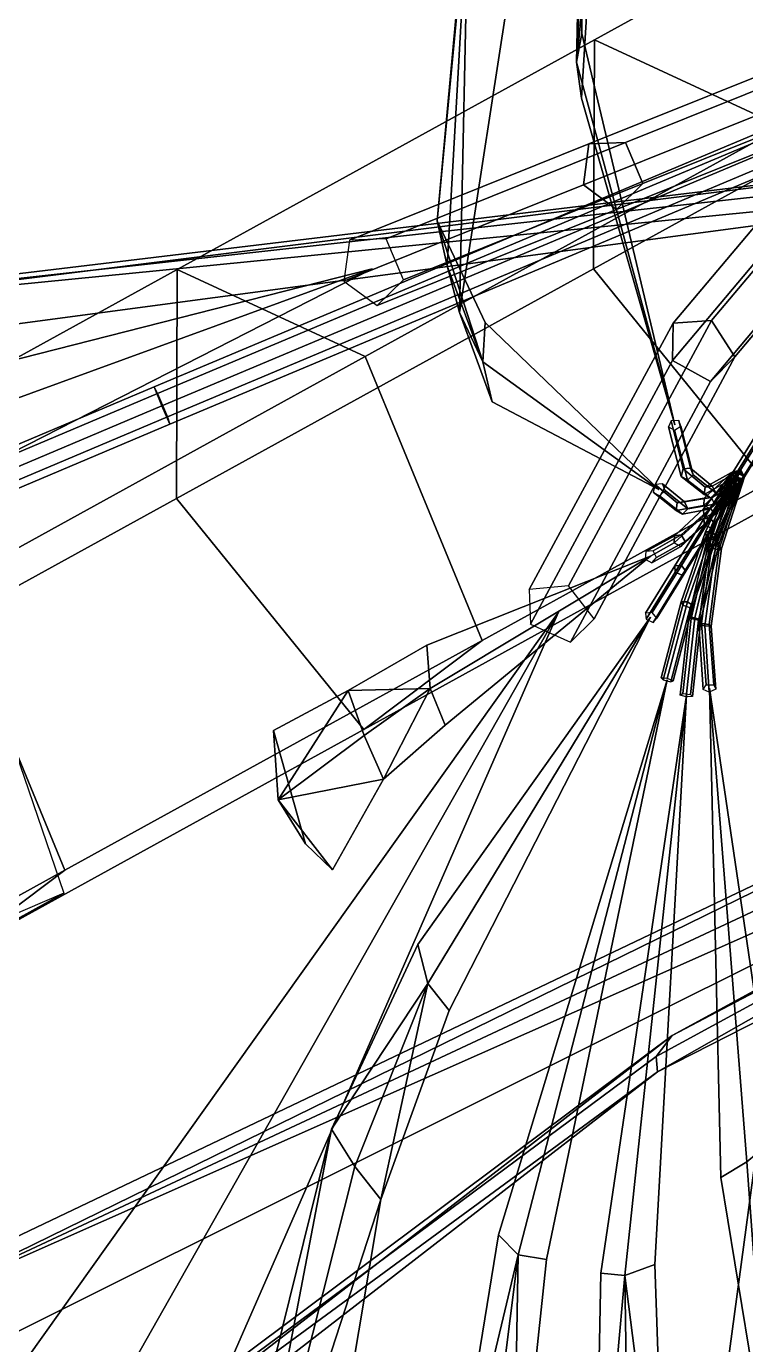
# Model space of a CAD drawing. Header units: metres. Extents: x -441 to 497, y -564 to 357.
# Drawn here: x -90.44 to -68.4, y -65.78 to -25.37 of the extents above; entities that cross this region are included whole.
import ezdxf

# ---------------------------------------------------------------- set-up
doc = ezdxf.new("R2010")
doc.units = ezdxf.units.M

msp = doc.modelspace()

# ---------------------------------------------------------------- linework, layer by layer
at = {"layer": 'Newplan_1InfInt', "color": 3}
for points in [[(-89.2567, -51.2347, 243.2713), (-92.2384, -52.8779, 245.0351), (-95.8227, -44.1807, 247.0783), (-92.841, -42.5375, 245.3145)], [(-89.2905, -51.9425, 242.5548), (-92.2722, -53.5856, 244.3186), (-95.2326, -44.9465, 247.3624), (-92.2509, -43.3033, 245.5986)], [(-92.8831, -53.9638, 234.5982), (-95.8649, -55.607, 236.362), (-92.2384, -52.8779, 245.0351), (-89.2567, -51.2347, 243.2713)], [(-93.3739, -53.698, 234.0163), (-96.3556, -55.3411, 235.7801), (-92.2722, -53.5856, 244.3186), (-89.2905, -51.9425, 242.5548)]]:
    msp.add_3dface(points, dxfattribs=at)
at = {"layer": 'Newplan_1Pdncle', "color": 3}
for points in [[(-60.2592, -18.7397, 215.3976), (-73.03806, -25.7819, 222.9567), (-73.06398, -32.8033, 216.3717), (-60.2852, -25.7611, 208.8126)], [(-54.5047, -21.411, 222.6373), (-67.2834, -28.4532, 230.1963), (-73.03806, -25.7819, 222.9567), (-60.2592, -18.7397, 215.3976)], [(-73.03806, -25.7819, 222.9567), (-85.8168, -32.8241, 230.5158), (-85.8427, -39.8454, 223.9307), (-73.06398, -32.8033, 216.3717)], [(-67.2834, -28.4532, 230.1963), (-80.06225, -35.4953, 237.7554), (-85.8168, -32.8241, 230.5158), (-73.03806, -25.7819, 222.9567)], [(-60.2852, -25.7611, 208.8126), (-73.06398, -32.8033, 216.3717), (-67.3256, -39.8794, 219.4801), (-54.5469, -32.8373, 211.921)], [(-63.6992, -37.1503, 228.1532), (-76.4779, -44.1925, 235.7122), (-80.06225, -35.4953, 237.7554), (-67.2834, -28.4532, 230.1963)], [(-85.8168, -32.8241, 230.5158), (-98.5955, -39.8663, 238.0749), (-98.6215, -46.8876, 231.4898), (-85.8427, -39.8454, 223.9307)], [(-80.06225, -35.4953, 237.7554), (-92.841, -42.5375, 245.3145), (-98.5955, -39.8663, 238.0749), (-85.8168, -32.8241, 230.5158)], [(-73.06398, -32.8033, 216.3717), (-85.8427, -39.8454, 223.9307), (-80.1044, -46.9216, 227.0391), (-67.3256, -39.8794, 219.4801)], [(-76.4779, -44.1925, 235.7122), (-89.2567, -51.2347, 243.2713), (-92.841, -42.5375, 245.3145), (-80.06225, -35.4953, 237.7554)], [(-67.3256, -39.8794, 219.4801), (-80.1044, -46.9216, 227.0391), (-76.4779, -44.1925, 235.7122), (-63.6992, -37.1503, 228.1532)], [(-85.8427, -39.8454, 223.9307), (-98.6215, -46.8876, 231.4898), (-92.8831, -53.9638, 234.5982), (-80.1044, -46.9216, 227.0391)], [(-80.1044, -46.9216, 227.0391), (-92.8831, -53.9638, 234.5982), (-89.2567, -51.2347, 243.2713), (-76.4779, -44.1925, 235.7122)]]:
    msp.add_3dface(points, dxfattribs=at)
at = {"layer": 'Newplan_Leaf', "color": 3}
for points in [[(-73.4223, -25.5917, 251.2524), (-73.4205, -18.6296, 259.2198), (-73.5823, -26.4722, 252.2365)], [(-73.4223, -25.5917, 251.2524), (-73.5823, -26.4722, 252.2365), (-73.4205, -18.6296, 259.2198)], [(-73.4205, -18.6296, 259.2198), (-73.2452, -19.7595, 260.1553), (-73.5823, -26.4722, 252.2365)], [(-73.4205, -18.6296, 259.2198), (-73.5823, -26.4722, 252.2365), (-73.2452, -19.7595, 260.1553)], [(-77.8536, -31.3318, 264.7776), (-76.7268, -19.09808, 295.7771), (-76.8961, -21.2126, 296.2448)], [(-77.8536, -31.3318, 264.7776), (-76.8961, -21.2126, 296.2448), (-76.7268, -19.09808, 295.7771)], [(-73.5823, -26.4722, 252.2365), (-73.2452, -19.7595, 260.1553), (-73.0326, -21.03896, 260.9031)], [(-73.5823, -26.4722, 252.2365), (-73.0326, -21.03896, 260.9031), (-73.2452, -19.7595, 260.1553)], [(-77.8536, -31.3318, 264.7776), (-76.8961, -21.2126, 296.2448), (-77.5486, -32.7111, 265.2099)], [(-77.8536, -31.3318, 264.7776), (-77.5486, -32.7111, 265.2099), (-76.8961, -21.2126, 296.2448)], [(-77.5486, -32.7111, 265.2099), (-76.8961, -21.2126, 296.2448), (-77.1743, -34.1459, 265.4163)], [(-77.5486, -32.7111, 265.2099), (-77.1743, -34.1459, 265.4163), (-76.8961, -21.2126, 296.2448)], [(-77.1743, -34.1459, 265.4163), (-76.8961, -21.2126, 296.2448), (-75.509, -23.3452, 297.1939)], [(-77.1743, -34.1459, 265.4163), (-75.509, -23.3452, 297.1939), (-76.8961, -21.2126, 296.2448)], [(-73.5823, -26.4722, 252.2365), (-73.0326, -21.03896, 260.9031), (-73.4373, -27.576, 252.8308)], [(-73.5823, -26.4722, 252.2365), (-73.4373, -27.576, 252.8308), (-73.0326, -21.03896, 260.9031)], [(-70.5743, -37.587, 237.8066), (-73.4223, -25.5917, 251.2524), (-73.5823, -26.4722, 252.2365)], [(-70.5743, -37.587, 237.8066), (-73.5823, -26.4722, 252.2365), (-73.4223, -25.5917, 251.2524)], [(-73.5823, -26.4722, 252.2365), (-73.4373, -27.576, 252.8308), (-70.5743, -37.587, 237.8066)], [(-73.5823, -26.4722, 252.2365), (-70.5743, -37.587, 237.8066), (-73.4373, -27.576, 252.8308)], [(-55.4196, -28.7146, 351.7533), (-106.1985, -34.8175, 356.0147), (-106.6055, -35.118, 351.8773)], [(-55.4196, -28.7146, 351.7533), (-106.6055, -35.118, 351.8773), (-106.1985, -34.8175, 356.0147)], [(-55.7329, -29.228, 353.9714), (-106.1985, -34.8175, 356.0147), (-55.4196, -28.7146, 351.7533)], [(-55.7329, -29.228, 353.9714), (-55.4196, -28.7146, 351.7533), (-106.1985, -34.8175, 356.0147)], [(-55.6833, -29.8213, 356.1597), (-106.1985, -34.8175, 356.0147), (-55.7329, -29.228, 353.9714)], [(-55.6833, -29.8213, 356.1597), (-55.7329, -29.228, 353.9714), (-106.1985, -34.8175, 356.0147)], [(-55.6833, -29.8213, 356.1597), (-106.3521, -36.5742, 358.8449), (-106.1985, -34.8175, 356.0147)], [(-55.6833, -29.8213, 356.1597), (-106.1985, -34.8175, 356.0147), (-106.3521, -36.5742, 358.8449)], [(-76.3864, -34.4434, 254.7717), (-77.8536, -31.3318, 264.7776), (-76.4535, -35.6578, 255.3105)], [(-76.3864, -34.4434, 254.7717), (-76.4535, -35.6578, 255.3105), (-77.8536, -31.3318, 264.7776)], [(-77.8536, -31.3318, 264.7776), (-77.5486, -32.7111, 265.2099), (-76.4535, -35.6578, 255.3105)], [(-77.8536, -31.3318, 264.7776), (-76.4535, -35.6578, 255.3105), (-77.5486, -32.7111, 265.2099)], [(-76.4535, -35.6578, 255.3105), (-77.5486, -32.7111, 265.2099), (-77.1743, -34.1459, 265.4163)], [(-76.4535, -35.6578, 255.3105), (-77.1743, -34.1459, 265.4163), (-77.5486, -32.7111, 265.2099)], [(-136.1246, -53.3341, 415.2596), (-140.1031, -48.1612, 412.3408), (-79.8475, -32.8073, 329.5364)], [(-136.1246, -53.3341, 415.2596), (-79.8475, -32.8073, 329.5364), (-140.1031, -48.1612, 412.3408)], [(-79.8475, -32.8073, 329.5364), (-131.192, -59.03094, 415.301), (-136.1246, -53.3341, 415.2596)], [(-79.8475, -32.8073, 329.5364), (-136.1246, -53.3341, 415.2596), (-131.192, -59.03094, 415.301)], [(-76.4535, -35.6578, 255.3105), (-77.1743, -34.1459, 265.4163), (-76.166, -36.88, 255.438)], [(-76.4535, -35.6578, 255.3105), (-76.166, -36.88, 255.438), (-77.1743, -34.1459, 265.4163)], [(-71.05908, -39.5632, 238.0926), (-76.3864, -34.4434, 254.7717), (-76.4535, -35.6578, 255.3105)], [(-71.05908, -39.5632, 238.0926), (-76.4535, -35.6578, 255.3105), (-76.3864, -34.4434, 254.7717)], [(-76.4535, -35.6578, 255.3105), (-76.166, -36.88, 255.438), (-71.05908, -39.5632, 238.0926)], [(-76.4535, -35.6578, 255.3105), (-71.05908, -39.5632, 238.0926), (-76.166, -36.88, 255.438)], [(-71.3194, -41.6159, 237.703), (-78.1714, -44.3414, 254.3886), (-78.07336, -45.668, 254.3996)], [(-71.3194, -41.6159, 237.703), (-78.07336, -45.668, 254.3996), (-78.1714, -44.3414, 254.3886)], [(-78.07336, -45.668, 254.3996), (-77.6046, -46.7921, 254.0691), (-71.3194, -41.6159, 237.703)], [(-78.07336, -45.668, 254.3996), (-71.3194, -41.6159, 237.703), (-77.6046, -46.7921, 254.0691)], [(-108.0778, -103.251, 406.6875), (-113.5648, -98.7066, 406.0974), (-74.1326, -43.3277, 327.9865)], [(-108.0778, -103.251, 406.6875), (-74.1326, -43.3277, 327.9865), (-113.5648, -98.7066, 406.0974)], [(-74.1326, -43.3277, 327.9865), (-102.0777, -107.144, 404.3151), (-108.0778, -103.251, 406.6875)], [(-74.1326, -43.3277, 327.9865), (-108.0778, -103.251, 406.6875), (-102.0777, -107.144, 404.3151)], [(-71.3137, -43.478, 236.6666), (-78.4429, -53.5122, 250.1305), (-78.1392, -54.7077, 249.6325)], [(-71.3137, -43.478, 236.6666), (-78.1392, -54.7077, 249.6325), (-78.4429, -53.5122, 250.1305)], [(-78.1392, -54.7077, 249.6325), (-77.4852, -55.5362, 248.9408), (-71.3137, -43.478, 236.6666)], [(-78.1392, -54.7077, 249.6325), (-71.3137, -43.478, 236.6666), (-77.4852, -55.5362, 248.9408)], [(-52.1122, -44.03513, 367.3183), (-95.2314, -65.1675, 385.4307), (-96.8474, -65.3879, 381.5948)], [(-52.1122, -44.03513, 367.3183), (-96.8474, -65.3879, 381.5948), (-95.2314, -65.1675, 385.4307)], [(-51.5475, -44.7183, 369.4387), (-95.2314, -65.1675, 385.4307), (-52.1122, -44.03513, 367.3183)], [(-51.5475, -44.7183, 369.4387), (-52.1122, -44.03513, 367.3183), (-95.2314, -65.1675, 385.4307)], [(-78.1714, -44.3414, 254.3886), (-80.5828, -45.7249, 264.5976), (-78.07336, -45.668, 254.3996)], [(-78.1714, -44.3414, 254.3886), (-78.07336, -45.668, 254.3996), (-80.5828, -45.7249, 264.5976)], [(-50.6413, -45.3683, 371.4132), (-95.2314, -65.1675, 385.4307), (-51.5475, -44.7183, 369.4387)], [(-50.6413, -45.3683, 371.4132), (-51.5475, -44.7183, 369.4387), (-95.2314, -65.1675, 385.4307)], [(-50.0814, -45.4689, 112.609), (-70.6566, -56.3091, 108.1283), (-49.6131, -44.8198, 109.8032)], [(-50.0814, -45.4689, 112.609), (-49.6131, -44.8198, 109.8032), (-70.6566, -56.3091, 108.1283)], [(-50.6413, -45.3683, 371.4132), (-93.9915, -67.01643, 387.9134), (-95.2314, -65.1675, 385.4307)], [(-50.6413, -45.3683, 371.4132), (-95.2314, -65.1675, 385.4307), (-93.9915, -67.01643, 387.9134)], [(-70.8124, -45.4006, 234.1979), (-75.9711, -62.4175, 238.272), (-75.3696, -63.02731, 237.2542)], [(-70.8124, -45.4006, 234.1979), (-75.3696, -63.02731, 237.2542), (-75.9711, -62.4175, 238.272)], [(-75.3696, -63.02731, 237.2542), (-74.5064, -63.1738, 236.3453), (-70.8124, -45.4006, 234.1979)], [(-75.3696, -63.02731, 237.2542), (-70.8124, -45.4006, 234.1979), (-74.5064, -63.1738, 236.3453)], [(-71.1004, -57.4133, 114.8784), (-71.1458, -56.9468, 111.4951), (-50.0814, -45.4689, 112.609)], [(-71.1004, -57.4133, 114.8784), (-50.0814, -45.4689, 112.609), (-71.1458, -56.9468, 111.4951)], [(-50.0814, -45.4689, 112.609), (-71.1458, -56.9468, 111.4951), (-70.6566, -56.3091, 108.1283)], [(-50.0814, -45.4689, 112.609), (-70.6566, -56.3091, 108.1283), (-71.1458, -56.9468, 111.4951)], [(-49.3099, -46.3103, 115.4649), (-71.1004, -57.4133, 114.8784), (-50.0814, -45.4689, 112.609)], [(-49.3099, -46.3103, 115.4649), (-50.0814, -45.4689, 112.609), (-71.1004, -57.4133, 114.8784)], [(-69.5093, -45.6542, 230.3795), (-69.1589, -60.6541, 220.0033), (-68.368, -60.1806, 219.0443)], [(-69.5093, -45.6542, 230.3795), (-68.368, -60.1806, 219.0443), (-69.1589, -60.6541, 220.0033)], [(-68.368, -60.1806, 219.0443), (-67.4777, -59.4378, 218.5462), (-69.5093, -45.6542, 230.3795)], [(-68.368, -60.1806, 219.0443), (-69.5093, -45.6542, 230.3795), (-67.4777, -59.4378, 218.5462)], [(-80.5828, -45.7249, 264.5976), (-82.8634, -46.9531, 297.8421), (-82.7219, -49.0804, 297.4254)], [(-80.5828, -45.7249, 264.5976), (-82.7219, -49.0804, 297.4254), (-82.8634, -46.9531, 297.8421)], [(-80.5828, -45.7249, 264.5976), (-82.7219, -49.0804, 297.4254), (-80.08686, -47.112, 264.4863)], [(-80.5828, -45.7249, 264.5976), (-80.08686, -47.112, 264.4863), (-82.7219, -49.0804, 297.4254)], [(-80.5828, -45.7249, 264.5976), (-80.08686, -47.112, 264.4863), (-78.07336, -45.668, 254.3996)], [(-80.5828, -45.7249, 264.5976), (-78.07336, -45.668, 254.3996), (-80.08686, -47.112, 264.4863)], [(-78.07336, -45.668, 254.3996), (-80.08686, -47.112, 264.4863), (-79.503, -48.4499, 264.154)], [(-78.07336, -45.668, 254.3996), (-79.503, -48.4499, 264.154), (-80.08686, -47.112, 264.4863)], [(-78.07336, -45.668, 254.3996), (-79.503, -48.4499, 264.154), (-77.6046, -46.7921, 254.0691)], [(-78.07336, -45.668, 254.3996), (-77.6046, -46.7921, 254.0691), (-79.503, -48.4499, 264.154)], [(-70.2179, -45.876, 232.2587), (-72.8396, -63.592, 228.7864), (-72.1023, -63.661, 227.6813)], [(-70.2179, -45.876, 232.2587), (-72.1023, -63.661, 227.6813), (-72.8396, -63.592, 228.7864)], [(-72.1023, -63.661, 227.6813), (-71.1844, -63.3211, 226.8847), (-70.2179, -45.876, 232.2587)], [(-72.1023, -63.661, 227.6813), (-70.2179, -45.876, 232.2587), (-71.1844, -63.3211, 226.8847)], [(-81.8903, -50.4317, 314.8007), (-82.7219, -49.0804, 297.4254), (-82.8634, -46.9531, 297.8421)], [(-81.8903, -50.4317, 314.8007), (-82.8634, -46.9531, 297.8421), (-82.7219, -49.0804, 297.4254)], [(-80.08686, -47.112, 264.4863), (-82.7219, -49.0804, 297.4254), (-79.503, -48.4499, 264.154)], [(-80.08686, -47.112, 264.4863), (-79.503, -48.4499, 264.154), (-82.7219, -49.0804, 297.4254)], [(-79.503, -48.4499, 264.154), (-82.7219, -49.0804, 297.4254), (-81.06521, -51.224, 297.6071)], [(-79.503, -48.4499, 264.154), (-81.06521, -51.224, 297.6071), (-82.7219, -49.0804, 297.4254)], [(-81.8903, -50.4317, 314.8007), (-81.06521, -51.224, 297.6071), (-82.7219, -49.0804, 297.4254)], [(-81.8903, -50.4317, 314.8007), (-82.7219, -49.0804, 297.4254), (-81.06521, -51.224, 297.6071)], [(-72.02557, -139.428, 379.8932), (-78.3995, -136.5709, 381.4151), (-66.9717, -51.6325, 323.2952)], [(-72.02557, -139.428, 379.8932), (-66.9717, -51.6325, 323.2952), (-78.3995, -136.5709, 381.4151)], [(-66.9717, -51.6325, 323.2952), (-65.8375, -140.6524, 375.7707), (-72.02557, -139.428, 379.8932)], [(-66.9717, -51.6325, 323.2952), (-72.02557, -139.428, 379.8932), (-65.8375, -140.6524, 375.7707)], [(-78.4429, -53.5122, 250.1305), (-81.09241, -59.1724, 258.6683), (-78.1392, -54.7077, 249.6325)], [(-78.4429, -53.5122, 250.1305), (-78.1392, -54.7077, 249.6325), (-81.09241, -59.1724, 258.6683)], [(-81.09241, -59.1724, 258.6683), (-80.3807, -60.3241, 258.0772), (-78.1392, -54.7077, 249.6325)], [(-81.09241, -59.1724, 258.6683), (-78.1392, -54.7077, 249.6325), (-80.3807, -60.3241, 258.0772)], [(-78.1392, -54.7077, 249.6325), (-80.3807, -60.3241, 258.0772), (-79.5796, -61.3315, 257.3125)], [(-78.1392, -54.7077, 249.6325), (-79.5796, -61.3315, 257.3125), (-80.3807, -60.3241, 258.0772)], [(-78.1392, -54.7077, 249.6325), (-79.5796, -61.3315, 257.3125), (-77.4852, -55.5362, 248.9408)], [(-78.1392, -54.7077, 249.6325), (-77.4852, -55.5362, 248.9408), (-79.5796, -61.3315, 257.3125)], [(-71.1458, -56.9468, 111.4951), (-132.5709, -102.5649, 109.5697), (-70.6566, -56.3091, 108.1283)], [(-71.1458, -56.9468, 111.4951), (-70.6566, -56.3091, 108.1283), (-132.5709, -102.5649, 109.5697)], [(-70.6566, -56.3091, 108.1283), (-132.5709, -102.5649, 109.5697), (-131.9998, -103.7592, 103.4328)], [(-70.6566, -56.3091, 108.1283), (-131.9998, -103.7592, 103.4328), (-132.5709, -102.5649, 109.5697)], [(-71.1004, -57.4133, 114.8784), (-132.5709, -102.5649, 109.5697), (-71.1458, -56.9468, 111.4951)], [(-71.1004, -57.4133, 114.8784), (-71.1458, -56.9468, 111.4951), (-132.5709, -102.5649, 109.5697)], [(-71.1004, -57.4133, 114.8784), (-132.0553, -104.6127, 114.1265), (-132.5709, -102.5649, 109.5697)], [(-71.1004, -57.4133, 114.8784), (-132.5709, -102.5649, 109.5697), (-132.0553, -104.6127, 114.1265)], [(-40.1355, -58.5365, 379.2093), (-67.8202, -92.3466, 406.1227), (-70.4593, -92.8644, 402.9383)], [(-40.1355, -58.5365, 379.2093), (-70.4593, -92.8644, 402.9383), (-67.8202, -92.3466, 406.1227)], [(-81.09241, -59.1724, 258.6683), (-84.7356, -73.9384, 288.3431), (-84.2435, -75.6829, 287.1459)], [(-81.09241, -59.1724, 258.6683), (-84.2435, -75.6829, 287.1459), (-84.7356, -73.9384, 288.3431)], [(-81.09241, -59.1724, 258.6683), (-84.2435, -75.6829, 287.1459), (-80.3807, -60.3241, 258.0772)], [(-81.09241, -59.1724, 258.6683), (-80.3807, -60.3241, 258.0772), (-84.2435, -75.6829, 287.1459)], [(-69.1589, -60.6541, 220.0033), (-67.6664, -69.8168, 214.9269), (-68.368, -60.1806, 219.0443)], [(-69.1589, -60.6541, 220.0033), (-68.368, -60.1806, 219.0443), (-67.6664, -69.8168, 214.9269)], [(-80.3807, -60.3241, 258.0772), (-84.2435, -75.6829, 287.1459), (-79.5796, -61.3315, 257.3125)], [(-80.3807, -60.3241, 258.0772), (-79.5796, -61.3315, 257.3125), (-84.2435, -75.6829, 287.1459)], [(-79.5796, -61.3315, 257.3125), (-84.2435, -75.6829, 287.1459), (-82.2824, -77.4944, 286.6503)], [(-79.5796, -61.3315, 257.3125), (-82.2824, -77.4944, 286.6503), (-84.2435, -75.6829, 287.1459)], [(-75.9711, -62.4175, 238.272), (-77.5934, -72.3376, 241.5754), (-75.3696, -63.02731, 237.2542)], [(-75.9711, -62.4175, 238.272), (-75.3696, -63.02731, 237.2542), (-77.5934, -72.3376, 241.5754)], [(-77.5934, -72.3376, 241.5754), (-76.6022, -72.7902, 240.5779), (-75.3696, -63.02731, 237.2542)], [(-77.5934, -72.3376, 241.5754), (-75.3696, -63.02731, 237.2542), (-76.6022, -72.7902, 240.5779)], [(-75.3696, -63.02731, 237.2542), (-76.6022, -72.7902, 240.5779), (-75.5504, -73.01199, 239.5358)], [(-75.3696, -63.02731, 237.2542), (-75.5504, -73.01199, 239.5358), (-76.6022, -72.7902, 240.5779)], [(-75.3696, -63.02731, 237.2542), (-75.5504, -73.01199, 239.5358), (-74.5064, -63.1738, 236.3453)], [(-75.3696, -63.02731, 237.2542), (-74.5064, -63.1738, 236.3453), (-75.5504, -73.01199, 239.5358)], [(-72.1023, -63.661, 227.6813), (-70.8276, -73.6581, 225.8466), (-71.1844, -63.3211, 226.8847)], [(-72.1023, -63.661, 227.6813), (-71.1844, -63.3211, 226.8847), (-70.8276, -73.6581, 225.8466)], [(-72.8396, -63.592, 228.7864), (-73.0459, -74.1207, 227.7581), (-72.1023, -63.661, 227.6813)], [(-72.8396, -63.592, 228.7864), (-72.1023, -63.661, 227.6813), (-73.0459, -74.1207, 227.7581)], [(-73.0459, -74.1207, 227.7581), (-71.9496, -74.00689, 226.7744), (-72.1023, -63.661, 227.6813)], [(-73.0459, -74.1207, 227.7581), (-72.1023, -63.661, 227.6813), (-71.9496, -74.00689, 226.7744)], [(-72.1023, -63.661, 227.6813), (-71.9496, -74.00689, 226.7744), (-70.8276, -73.6581, 225.8466)], [(-72.1023, -63.661, 227.6813), (-70.8276, -73.6581, 225.8466), (-71.9496, -74.00689, 226.7744)]]:
    msp.add_3dface(points, dxfattribs=at)
at = {"layer": 'Newplan_Petiole', "color": 3}
for points in [[(-62.1625, -26.4156, 212.1546), (-86.4187, -36.6197, 212.8518), (-86.5231, -36.4211, 212.1169), (-62.3821, -26.2654, 211.4338)], [(-62.3821, -26.2654, 211.4338), (-86.5231, -36.4211, 212.1169), (-86.2903, -37.00445, 211.6742), (-62.2201, -26.8784, 210.9997)], [(-65.8706, -26.02766, 306.7957), (-73.2055, -28.9741, 318.0565), (-73.3746, -30.2321, 317.6171), (-66.03983, -27.2857, 306.3564)], [(-64.7505, -25.9869, 307.536), (-72.0854, -28.9333, 318.7967), (-73.2055, -28.9741, 318.0565), (-65.8706, -26.02766, 306.7957)], [(-64.2205, -27.2457, 307.5518), (-71.5553, -30.1921, 318.8126), (-72.0854, -28.9333, 318.7967), (-64.7505, -25.9869, 307.536)], [(-61.8593, -27.1357, 212.1637), (-86.1155, -37.3398, 212.8609), (-86.4187, -36.6197, 212.8518), (-62.1625, -26.4156, 212.1546)], [(-62.2201, -26.8784, 210.9997), (-86.2903, -37.00445, 211.6742), (-86.03989, -37.5689, 212.1314), (-61.8988, -27.4132, 211.4482)], [(-61.8988, -27.4132, 211.4482), (-86.03989, -37.5689, 212.1314), (-86.1155, -37.3398, 212.8609), (-61.8593, -27.1357, 212.1637)], [(-66.03983, -27.2857, 306.3564), (-73.3746, -30.2321, 317.6171), (-72.3606, -30.9806, 318.0817), (-65.02583, -28.0342, 306.821)], [(-65.02583, -28.0342, 306.821), (-72.3606, -30.9806, 318.0817), (-71.5553, -30.1921, 318.8126), (-64.2205, -27.2457, 307.5518)], [(-63.9384, -27.8437, 307.5196), (-69.4515, -34.3851, 318.4223), (-70.6276, -34.4672, 317.7787), (-65.08856, -27.9012, 306.8281)], [(-63.3072, -29.046, 307.3713), (-68.7329, -35.5048, 318.113), (-69.4515, -34.3851, 318.4223), (-63.9384, -27.8437, 307.5196)], [(-65.08856, -27.9012, 306.8281), (-70.6276, -34.4672, 317.7787), (-70.6464, -35.6143, 317.0801), (-65.1771, -29.1142, 306.2579)], [(-73.2055, -28.9741, 318.0565), (-80.5403, -31.9205, 329.3172), (-80.7095, -33.1785, 328.8778), (-73.3746, -30.2321, 317.6171)], [(-72.0854, -28.9333, 318.7967), (-79.4202, -31.8798, 330.0575), (-80.5403, -31.9205, 329.3172), (-73.2055, -28.9741, 318.0565)], [(-71.5553, -30.1921, 318.8126), (-78.8902, -33.1386, 330.0733), (-79.4202, -31.8798, 330.0575), (-72.0854, -28.9333, 318.7967)], [(-64.08255, -29.8176, 306.5916), (-69.4822, -36.2519, 317.2855), (-68.7329, -35.5048, 318.113), (-63.3072, -29.046, 307.3713)], [(-65.1771, -29.1142, 306.2579), (-70.6464, -35.6143, 317.0801), (-69.4822, -36.2519, 317.2855), (-64.08255, -29.8176, 306.5916)], [(-73.3746, -30.2321, 317.6171), (-80.7095, -33.1785, 328.8778), (-79.6955, -33.927, 329.3425), (-72.3606, -30.9806, 318.0817)], [(-72.3606, -30.9806, 318.0817), (-79.6955, -33.927, 329.3425), (-78.8902, -33.1386, 330.0733), (-71.5553, -30.1921, 318.8126)], [(-65.6046, -34.2012, 225.82), (-68.5828, -39.00753, 231.5987), (-68.7877, -39.02299, 231.4802), (-65.7921, -34.1943, 225.675)], [(-65.7921, -34.1943, 225.675), (-68.7877, -39.02299, 231.4802), (-68.7716, -39.2119, 231.3313), (-65.7761, -34.3833, 225.5262)], [(-65.4737, -34.3906, 225.7633), (-68.4412, -39.1831, 231.5256), (-68.5828, -39.00753, 231.5987), (-65.6046, -34.2012, 225.82)], [(-69.4515, -34.3851, 318.4223), (-73.8356, -42.5231, 328.7473), (-75.03307, -42.6369, 328.1495), (-70.6276, -34.4672, 317.7787)], [(-70.6276, -34.4672, 317.7787), (-75.03307, -42.6369, 328.1495), (-74.9946, -43.6989, 327.328), (-70.6464, -35.6143, 317.0801)], [(-68.7329, -35.5048, 318.113), (-73.04511, -43.536, 328.2837), (-73.8356, -42.5231, 328.7473), (-69.4515, -34.3851, 318.4223)], [(-65.7761, -34.3833, 225.5262), (-68.7716, -39.2119, 231.3313), (-68.5572, -39.3087, 231.3613), (-65.579, -34.5025, 225.5827)], [(-65.579, -34.5025, 225.5827), (-68.5572, -39.3087, 231.3613), (-68.4412, -39.1831, 231.5256), (-65.4737, -34.3906, 225.7633)], [(-69.4822, -36.2519, 317.2855), (-73.773, -44.2514, 327.4104), (-73.04511, -43.536, 328.2837), (-68.7329, -35.5048, 318.113)], [(-70.6464, -35.6143, 317.0801), (-74.9946, -43.6989, 327.328), (-73.773, -44.2514, 327.4104), (-69.4822, -36.2519, 317.2855)], [(-86.4187, -36.6197, 212.8518), (-110.4075, -46.7679, 209.0402), (-110.3963, -46.5205, 208.3128), (-86.5231, -36.4211, 212.1169)], [(-86.1155, -37.3398, 212.8609), (-110.1043, -47.488, 209.0493), (-110.4075, -46.7679, 209.0402), (-86.4187, -36.6197, 212.8518)], [(-86.5231, -36.4211, 212.1169), (-110.3963, -46.5205, 208.3128), (-110.0924, -47.07391, 207.8747), (-86.2903, -37.00445, 211.6742)], [(-86.2903, -37.00445, 211.6742), (-110.0924, -47.07391, 207.8747), (-109.913, -47.6684, 208.3272), (-86.03989, -37.5689, 212.1314)], [(-86.03989, -37.5689, 212.1314), (-109.913, -47.6684, 208.3272), (-110.1043, -47.488, 209.0493), (-86.1155, -37.3398, 212.8609)], [(-70.3214, -38.938, 235.8573), (-70.6839, -37.4653, 237.6877), (-70.7661, -37.6502, 237.8187), (-70.3799, -39.1687, 235.896)], [(-70.09444, -38.9101, 235.92), (-70.4498, -37.451, 237.7231), (-70.6839, -37.4653, 237.6877), (-70.3214, -38.938, 235.8573)], [(-70.01226, -39.119, 235.9965), (-70.3866, -37.6234, 237.8731), (-70.4498, -37.451, 237.7231), (-70.09444, -38.9101, 235.92)], [(-70.3799, -39.1687, 235.896), (-70.7661, -37.6502, 237.8187), (-70.581, -37.7458, 237.9319), (-70.1876, -39.2778, 235.9818)], [(-70.1876, -39.2778, 235.9818), (-70.581, -37.7458, 237.9319), (-70.3866, -37.6234, 237.8731), (-70.01226, -39.119, 235.9965)], [(-69.6461, -39.4927, 233.6466), (-70.3214, -38.938, 235.8573), (-70.3799, -39.1687, 235.896), (-69.6695, -39.7248, 233.5857)], [(-69.6695, -39.7248, 233.5857), (-70.3799, -39.1687, 235.896), (-70.1876, -39.2778, 235.9818), (-69.4669, -39.8344, 233.6418)], [(-69.4295, -39.4644, 233.7389), (-70.09444, -38.9101, 235.92), (-70.3214, -38.938, 235.8573), (-69.6461, -39.4927, 233.6466)], [(-69.4669, -39.8344, 233.6418), (-70.1876, -39.2778, 235.9818), (-70.01226, -39.119, 235.9965), (-69.3194, -39.6744, 233.736)], [(-69.3194, -39.6744, 233.736), (-70.01226, -39.119, 235.9965), (-70.09444, -38.9101, 235.92), (-69.4295, -39.4644, 233.7389)], [(-68.5723, -38.9924, 231.5772), (-69.4813, -40.1412, 233.5143), (-69.69, -40.1623, 233.4038), (-68.7811, -39.01349, 231.4668)], [(-68.7811, -39.01349, 231.4668), (-69.69, -40.1623, 233.4038), (-69.6872, -40.3703, 233.2818), (-68.7782, -39.2214, 231.3448)], [(-68.7744, -39.00625, 231.452), (-69.6778, -39.8353, 233.5484), (-69.6882, -40.05776, 233.456), (-68.7848, -39.2287, 231.3595)], [(-68.5828, -39.00753, 231.5987), (-69.4778, -40.4512, 233.3345), (-69.6826, -40.4667, 233.216), (-68.7877, -39.02299, 231.4802)], [(-68.7877, -39.02299, 231.4802), (-69.6826, -40.4667, 233.216), (-69.6665, -40.6557, 233.0671), (-68.7716, -39.2119, 231.3313)], [(-68.5617, -38.9808, 231.5537), (-69.4651, -39.8099, 233.6501), (-69.6778, -39.8353, 233.5484), (-68.7744, -39.00625, 231.452)], [(-68.7679, -39.00142, 231.4362), (-69.6461, -39.4927, 233.6466), (-69.6695, -39.7248, 233.5857), (-68.7914, -39.2335, 231.3753)], [(-68.5513, -38.9731, 231.5285), (-69.4295, -39.4644, 233.7389), (-69.6461, -39.4927, 233.6466), (-68.7679, -39.00142, 231.4362)], [(-68.598, -39.03622, 231.6259), (-69.4358, -40.8619, 232.9909), (-69.6349, -40.8667, 232.8623), (-68.7972, -39.04099, 231.4973)], [(-68.7972, -39.04099, 231.4973), (-69.6349, -40.8667, 232.8623), (-69.5998, -41.01968, 232.6793), (-68.7621, -39.1939, 231.3142)], [(-68.7621, -39.1939, 231.3142), (-69.5998, -41.01968, 232.6793), (-69.3797, -41.1057, 232.6992), (-68.542, -39.28, 231.3341)], [(-68.6075, -39.05874, 231.6401), (-69.3842, -41.09079, 232.7199), (-69.5798, -41.08716, 232.586), (-68.8031, -39.05511, 231.5062)], [(-68.8031, -39.05511, 231.5062), (-69.5798, -41.08716, 232.586), (-69.5329, -41.2118, 232.385), (-68.7562, -39.1798, 231.3053)], [(-68.7562, -39.1798, 231.3053), (-69.5329, -41.2118, 232.385), (-69.3093, -41.2896, 232.3996), (-68.5326, -39.2575, 231.3198)], [(-68.6161, -39.08341, 231.6509), (-69.315, -41.2778, 232.422), (-69.5074, -41.2649, 232.2841), (-68.8085, -39.07059, 231.513)], [(-68.8085, -39.07059, 231.513), (-69.5074, -41.2649, 232.2841), (-69.4497, -41.3587, 232.0696), (-68.7507, -39.1643, 231.2985)], [(-68.5783, -39.3354, 231.4063), (-69.4817, -40.1645, 233.5027), (-69.3446, -40.0122, 233.622), (-68.4412, -39.1831, 231.5256)], [(-68.4412, -39.1831, 231.5256), (-69.3502, -40.3319, 233.4627), (-69.4813, -40.1412, 233.5143), (-68.5723, -38.9924, 231.5772)], [(-68.4412, -39.1831, 231.5256), (-69.3362, -40.6269, 233.2614), (-69.4778, -40.4512, 233.3345), (-68.5828, -39.00753, 231.5987)], [(-68.5678, -39.3238, 231.3828), (-69.4767, -40.4727, 233.3198), (-69.3502, -40.3319, 233.4627), (-68.4412, -39.1831, 231.5256)], [(-68.5887, -39.3431, 231.4314), (-69.4669, -39.8344, 233.6418), (-69.3194, -39.6744, 233.736), (-68.4412, -39.1831, 231.5256)], [(-68.4412, -39.1831, 231.5256), (-69.3446, -40.0122, 233.622), (-69.4651, -39.8099, 233.6501), (-68.5617, -38.9808, 231.5537)], [(-68.5572, -39.3087, 231.3613), (-69.4521, -40.7525, 233.0971), (-69.3362, -40.6269, 233.2614), (-68.4412, -39.1831, 231.5256)], [(-68.7507, -39.1643, 231.2985), (-69.4497, -41.3587, 232.0696), (-69.2229, -41.4272, 232.0801), (-68.524, -39.2328, 231.309)], [(-68.4412, -39.1831, 231.5256), (-69.279, -41.00886, 232.8907), (-69.4358, -40.8619, 232.9909), (-68.598, -39.03622, 231.6259)], [(-68.4412, -39.1831, 231.5256), (-69.3194, -39.6744, 233.736), (-69.4295, -39.4644, 233.7389), (-68.5513, -38.9731, 231.5285)], [(-68.4412, -39.1831, 231.5256), (-69.218, -41.2151, 232.6054), (-69.3842, -41.09079, 232.7199), (-68.6075, -39.05874, 231.6401)], [(-68.542, -39.28, 231.3341), (-69.3797, -41.1057, 232.6992), (-69.279, -41.00886, 232.8907), (-68.4412, -39.1831, 231.5256)], [(-68.4412, -39.1831, 231.5256), (-69.1401, -41.3775, 232.2967), (-69.315, -41.2778, 232.422), (-68.6161, -39.08341, 231.6509)], [(-68.5326, -39.2575, 231.3198), (-69.3093, -41.2896, 232.3996), (-69.218, -41.2151, 232.6054), (-68.4412, -39.1831, 231.5256)], [(-68.524, -39.2328, 231.309), (-69.2229, -41.4272, 232.0801), (-69.1401, -41.3775, 232.2967), (-68.4412, -39.1831, 231.5256)], [(-70.499, -39.9711, 235.7927), (-71.1805, -39.4187, 238.0198), (-71.239, -39.6493, 238.0586), (-70.535, -40.2078, 235.7646)], [(-70.2787, -39.9414, 235.8753), (-70.9536, -39.3908, 238.0825), (-71.1805, -39.4187, 238.0198), (-70.499, -39.9711, 235.7927)], [(-70.3361, -40.3188, 235.8306), (-71.04683, -39.7585, 238.1443), (-70.8714, -39.5997, 238.159), (-70.1786, -40.1551, 235.8985)], [(-70.1786, -40.1551, 235.8985), (-70.8714, -39.5997, 238.159), (-70.9536, -39.3908, 238.0825), (-70.2787, -39.9414, 235.8753)], [(-68.7848, -39.2287, 231.3595), (-69.6882, -40.05776, 233.456), (-69.4817, -40.1645, 233.5027), (-68.5783, -39.3354, 231.4063)], [(-68.7782, -39.2214, 231.3448), (-69.6872, -40.3703, 233.2818), (-69.4767, -40.4727, 233.3198), (-68.5678, -39.3238, 231.3828)], [(-68.7914, -39.2335, 231.3753), (-69.6695, -39.7248, 233.5857), (-69.4669, -39.8344, 233.6418), (-68.5887, -39.3431, 231.4314)], [(-68.7716, -39.2119, 231.3313), (-69.6665, -40.6557, 233.0671), (-69.4521, -40.7525, 233.0971), (-68.5572, -39.3087, 231.3613)], [(-70.535, -40.2078, 235.7646), (-71.239, -39.6493, 238.0586), (-71.04683, -39.7585, 238.1443), (-70.3361, -40.3188, 235.8306)], [(-69.6778, -39.8353, 233.5484), (-70.499, -39.9711, 235.7927), (-70.535, -40.2078, 235.7646), (-69.6882, -40.05776, 233.456)], [(-69.4651, -39.8099, 233.6501), (-70.2787, -39.9414, 235.8753), (-70.499, -39.9711, 235.7927), (-69.6778, -39.8353, 233.5484)], [(-69.3446, -40.0122, 233.622), (-70.1786, -40.1551, 235.8985), (-70.2787, -39.9414, 235.8753), (-69.4651, -39.8099, 233.6501)], [(-69.69, -40.1623, 233.4038), (-70.5867, -40.9841, 235.4855), (-70.5972, -41.2066, 235.3931), (-69.6872, -40.3703, 233.2818)], [(-69.6872, -40.3703, 233.2818), (-70.5972, -41.2066, 235.3931), (-70.3907, -41.3133, 235.4398), (-69.4767, -40.4727, 233.3198)], [(-69.4813, -40.1412, 233.5143), (-70.3741, -40.9587, 235.5872), (-70.5867, -40.9841, 235.4855), (-69.69, -40.1623, 233.4038)], [(-69.6882, -40.05776, 233.456), (-70.535, -40.2078, 235.7646), (-70.3361, -40.3188, 235.8306), (-69.4817, -40.1645, 233.5027)], [(-69.4767, -40.4727, 233.3198), (-70.3907, -41.3133, 235.4398), (-70.2536, -41.161, 235.5591), (-69.3502, -40.3319, 233.4627)], [(-69.3502, -40.3319, 233.4627), (-70.2536, -41.161, 235.5591), (-70.3741, -40.9587, 235.5872), (-69.4813, -40.1412, 233.5143)], [(-69.4817, -40.1645, 233.5027), (-70.3361, -40.3188, 235.8306), (-70.1786, -40.1551, 235.8985), (-69.3446, -40.0122, 233.622)], [(-69.4778, -40.4512, 233.3345), (-70.3727, -41.895, 235.0703), (-70.5775, -41.9105, 234.9519), (-69.6826, -40.4667, 233.216)], [(-69.6826, -40.4667, 233.216), (-70.5775, -41.9105, 234.9519), (-70.5614, -42.09948, 234.8029), (-69.6665, -40.6557, 233.0671)], [(-69.6665, -40.6557, 233.0671), (-70.5614, -42.09948, 234.8029), (-70.3471, -42.1962, 234.833), (-69.4521, -40.7525, 233.0971)], [(-69.3362, -40.6269, 233.2614), (-70.2311, -42.07066, 234.9973), (-70.3727, -41.895, 235.0703), (-69.4778, -40.4512, 233.3345)], [(-69.4521, -40.7525, 233.0971), (-70.3471, -42.1962, 234.833), (-70.2311, -42.07066, 234.9973), (-69.3362, -40.6269, 233.2614)], [(-70.5867, -40.9841, 235.4855), (-71.4584, -41.4706, 237.6801), (-71.4819, -41.7027, 237.6192), (-70.5972, -41.2066, 235.3931)], [(-70.5972, -41.2066, 235.3931), (-71.4819, -41.7027, 237.6192), (-71.2792, -41.8123, 237.6753), (-70.3907, -41.3133, 235.4398)], [(-70.3741, -40.9587, 235.5872), (-71.2418, -41.4423, 237.7724), (-71.4584, -41.4706, 237.6801), (-70.5867, -40.9841, 235.4855)], [(-70.3907, -41.3133, 235.4398), (-71.2792, -41.8123, 237.6753), (-71.1317, -41.6523, 237.7695), (-70.2536, -41.161, 235.5591)], [(-70.2536, -41.161, 235.5591), (-71.1317, -41.6523, 237.7695), (-71.2418, -41.4423, 237.7724), (-70.3741, -40.9587, 235.5872)], [(-69.4358, -40.8619, 232.9909), (-70.1894, -43.01551, 233.939), (-70.3834, -43.00738, 233.8029), (-69.6349, -40.8667, 232.8623)], [(-69.6349, -40.8667, 232.8623), (-70.3834, -43.00738, 233.8029), (-70.3309, -43.1169, 233.5946), (-69.5998, -41.01968, 232.6793)], [(-69.5998, -41.01968, 232.6793), (-70.3309, -43.1169, 233.5946), (-70.1057, -43.1901, 233.607), (-69.3797, -41.1057, 232.6992)], [(-69.279, -41.00886, 232.8907), (-70.01883, -43.1278, 233.8186), (-70.1894, -43.01551, 233.939), (-69.4358, -40.8619, 232.9909)], [(-69.3842, -41.09079, 232.7199), (-69.9582, -43.5033, 233.0189), (-70.1466, -43.4756, 232.8775), (-69.5798, -41.08716, 232.586)], [(-69.5798, -41.08716, 232.586), (-70.1466, -43.4756, 232.8775), (-70.07505, -43.5194, 232.6515), (-69.5329, -41.2118, 232.385)], [(-69.3797, -41.1057, 232.6992), (-70.1057, -43.1901, 233.607), (-70.01883, -43.1278, 233.8186), (-69.279, -41.00886, 232.8907)], [(-69.5329, -41.2118, 232.385), (-70.07505, -43.5194, 232.6515), (-69.8442, -43.573, 232.6586), (-69.3093, -41.2896, 232.3996)], [(-69.218, -41.2151, 232.6054), (-69.7724, -43.5632, 232.8844), (-69.9582, -43.5033, 233.0189), (-69.3842, -41.09079, 232.7199)], [(-69.3093, -41.2896, 232.3996), (-69.8442, -43.573, 232.6586), (-69.7724, -43.5632, 232.8844), (-69.218, -41.2151, 232.6054)], [(-69.315, -41.2778, 232.422), (-69.6576, -43.7479, 232.0359), (-69.8421, -43.6996, 231.8951), (-69.5074, -41.2649, 232.2841)], [(-69.5074, -41.2649, 232.2841), (-69.8421, -43.6996, 231.8951), (-69.7576, -43.6738, 231.6707), (-69.4497, -41.3587, 232.0696)], [(-69.4497, -41.3587, 232.0696), (-69.7576, -43.6738, 231.6707), (-69.5229, -43.7068, 231.6783), (-69.2229, -41.4272, 232.0801)], [(-69.1401, -41.3775, 232.2967), (-69.4614, -43.7523, 231.9027), (-69.6576, -43.7479, 232.0359), (-69.315, -41.2778, 232.422)], [(-69.2229, -41.4272, 232.0801), (-69.5229, -43.7068, 231.6783), (-69.4614, -43.7523, 231.9027), (-69.1401, -41.3775, 232.2967)], [(-70.3727, -41.895, 235.0703), (-71.2676, -43.3388, 236.8061), (-71.4724, -43.3542, 236.6877), (-70.5775, -41.9105, 234.9519)], [(-70.5775, -41.9105, 234.9519), (-71.4724, -43.3542, 236.6877), (-71.4564, -43.5432, 236.5388), (-70.5614, -42.09948, 234.8029)], [(-70.2311, -42.07066, 234.9973), (-71.126, -43.5144, 236.7331), (-71.2676, -43.3388, 236.8061), (-70.3727, -41.895, 235.0703)], [(-70.5614, -42.09948, 234.8029), (-71.4564, -43.5432, 236.5388), (-71.242, -43.64, 236.5688), (-70.3471, -42.1962, 234.833)], [(-70.3471, -42.1962, 234.833), (-71.242, -43.64, 236.5688), (-71.126, -43.5144, 236.7331), (-70.2311, -42.07066, 234.9973)], [(-70.1894, -43.01551, 233.939), (-70.8072, -45.3636, 234.3968), (-70.9968, -45.3409, 234.2562), (-70.3834, -43.00738, 233.8029)], [(-70.3834, -43.00738, 233.8029), (-70.9968, -45.3409, 234.2562), (-70.9295, -45.4017, 234.0328), (-70.3309, -43.1169, 233.5946)], [(-70.3309, -43.1169, 233.5946), (-70.9295, -45.4017, 234.0328), (-70.6999, -45.4604, 234.0407), (-70.1057, -43.1901, 233.607)], [(-70.01883, -43.1278, 233.8186), (-70.6247, -45.437, 234.2643), (-70.8072, -45.3636, 234.3968), (-70.1894, -43.01551, 233.939)], [(-70.1057, -43.1901, 233.607), (-70.6999, -45.4604, 234.0407), (-70.6247, -45.437, 234.2643), (-70.01883, -43.1278, 233.8186)], [(-69.9582, -43.5033, 233.0189), (-70.228, -45.9218, 232.4556), (-70.4119, -45.8683, 232.3158), (-70.1466, -43.4756, 232.8775)], [(-70.1466, -43.4756, 232.8775), (-70.4119, -45.8683, 232.3158), (-70.3253, -45.8253, 232.0949), (-70.07505, -43.5194, 232.6515)], [(-70.07505, -43.5194, 232.6515), (-70.3253, -45.8253, 232.0949), (-70.09007, -45.8531, 232.1035), (-69.8442, -43.573, 232.6586)], [(-69.7724, -43.5632, 232.8844), (-70.03029, -45.9125, 232.3252), (-70.228, -45.9218, 232.4556), (-69.9582, -43.5033, 233.0189)], [(-69.8442, -43.573, 232.6586), (-70.09007, -45.8531, 232.1035), (-70.03029, -45.9125, 232.3252), (-69.7724, -43.5632, 232.8844)], [(-69.8421, -43.6996, 231.8951), (-69.7047, -45.6943, 230.4141), (-69.6154, -45.5556, 230.2382), (-69.7576, -43.6738, 231.6707)], [(-69.6576, -43.7479, 232.0359), (-69.5216, -45.7761, 230.5406), (-69.7047, -45.6943, 230.4141), (-69.8421, -43.6996, 231.8951)], [(-69.7576, -43.6738, 231.6707), (-69.6154, -45.5556, 230.2382), (-69.3793, -45.5551, 230.2602), (-69.5229, -43.7068, 231.6783)], [(-69.4614, -43.7523, 231.9027), (-69.3217, -45.6906, 230.446), (-69.5216, -45.7761, 230.5406), (-69.6576, -43.7479, 232.0359)], [(-69.5229, -43.7068, 231.6783), (-69.3793, -45.5551, 230.2602), (-69.3217, -45.6906, 230.446), (-69.4614, -43.7523, 231.9027)]]:
    msp.add_3dface(points, dxfattribs=at)

doc.saveas('drawing.dxf')
